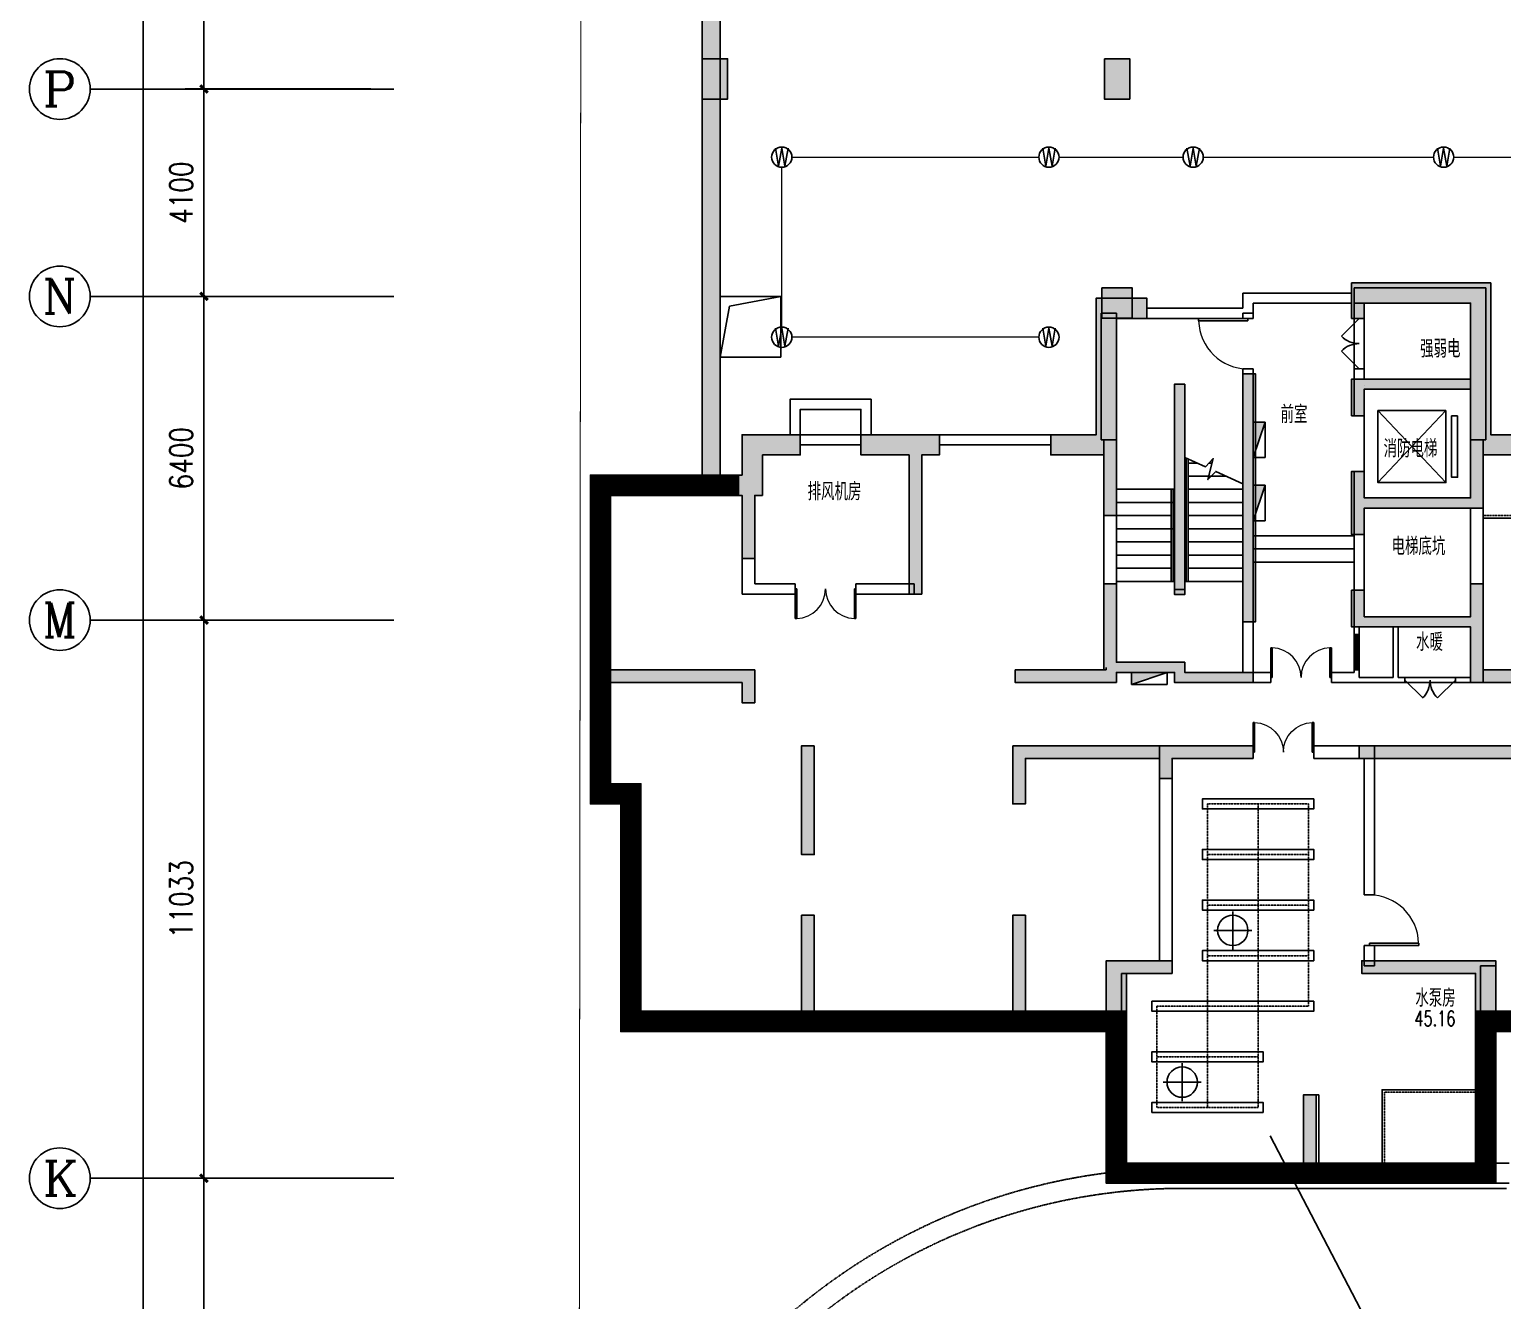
# Model space of a CAD drawing. Extents: x -1348811 to 123514, y -640545 to 749356.
# Drawn here: x -607569 to -578449, y -187911 to -162782 of the extents above; entities that cross this region are included whole.
import ezdxf
from ezdxf.enums import TextEntityAlignment as Align

# ---------------------------------------------------------------- set-up
doc = ezdxf.new("R2010")
doc.units = 0
doc.header["$LTSCALE"] = 10
doc.header["$MEASUREMENT"] = 0
for name, pattern in [('DASH', [0.35, 0.25, -0.1]), ('DASHDOT', [25.4, 12.7, -6.35, 0, -6.35]), ('常规', [20, 10, 0, 10])]:
    doc.linetypes.add(name, pattern=pattern)
doc.layers.get('0').update_dxf_attribs({"linetype": 'CONTINUOUS'})
doc.layers.get('Defpoints').update_dxf_attribs({"linetype": 'CONTINUOUS'})
for name, color, linetype in [('A-STAIRS', 9, 'CONTINUOUS'), ('AXIS', 3, 'CONTINUOUS'), ('AXIS_TEXT', 7, 'CONTINUOUS'), ('COLU', 1, 'CONTINUOUS'), ('COLU_HATCH', 252, 'CONTINUOUS'), ('DIM_SYMB', 3, 'CONTINUOUS'), ('dxsqt', 1, 'CONTINUOUS'), ('jlq', 1, 'CONTINUOUS'), ('JPS-J-0', 6, 'CONTINUOUS'), ('JPS-X-TEXT', 1, 'CONTINUOUS'), ('JPS-XHS', 7, 'CONTINUOUS'), ('jz', 121, 'CONTINUOUS'), ('PUB_HATCH', 9, 'CONTINUOUS'), ('RD-equip', 3, 'CONTINUOUS'), ('STAIR', 9, 'CONTINUOUS'), ('TEXT', 7, 'CONTINUOUS'), ('wall', 8, 'CONTINUOUS'), ('WINDOW', 4, 'CONTINUOUS'), ('排水设施', 163, 'CONTINUOUS'), ('控制线', 5, 'CONTINUOUS')]:
    doc.layers.add(name, color=color, linetype=linetype)
doc.layers.add('RD-Line', color=2, linetype='常规', lineweight=0)
doc.styles.add('_TCH_AXIS', font='COMPLEX', dxfattribs={"bigfont": 'GBCBIG'})
doc.styles.add('_TCH_SPACE', font='SIMPLEX', dxfattribs={"bigfont": 'GBCBIG'})
doc.styles.add('COMPLEX', font='COMPLEX')
doc.styles.add('DIM_FONT', font='SIMPLEX', dxfattribs={"width": 0.8, "bigfont": 'HZTXT'})
doc.styles.add('FS1', font='txt4.shx', dxfattribs={"width": 0.8, "bigfont": 'fstxt.shx'})
doc.styles.add('TEXT', font='tjromans.shx', dxfattribs={"width": 0.8, "height": 400, "bigfont": 'tjhztxt.shx'})
doc.dimstyles.new('DIMN150', dxfattribs={"dimscale": 1.5, "dimtxt": 300, "dimasz": 100, "dimexe": 250, "dimexo": 300, "dimgap": 150, "dimtad": 1, "dimdec": 0, "dimzin": 0, "dimdsep": 46, "dimtxsty": 'DIM_FONT', "dimblk": 'ARCHTICK', "dimcen": 0.09, "dimclrt": 7, "dimazin": 2, "dimtfac": 1, "dimtdec": 0, "dimtix": 1, "dimtmove": 2, "dimatfit": 3, "dimfxl": 0, "dimtolj": 1, "dimtzin": 0, "dimarcsym": 0})

# ---------------------------------------------------------------- blocks, each defined once
blk = doc.blocks.new('zw')
at = {"layer": 'COLU_HATCH'}
for points in [[(0, -124800), (500, -124800), (500, -125600), (0, -125600)], [(7950, -124800), (8450, -124800), (8450, -125600), (7950, -125600)], [(7900, -129333), (8500, -129333), (8500, -129933), (7900, -129933)]]:
    blk.add_hatch(color=256, dxfattribs=at).paths.add_polyline_path(points)
at = {"layer": 'COLU'}
for points in [[(0, -124800), (500, -124800), (500, -125600), (0, -125600)], [(7950, -124800), (8450, -124800), (8450, -125600), (7950, -125600)], [(7900, -129333), (8500, -129333), (8500, -129933), (7900, -129933)]]:
    blk.add_lwpolyline(points, close=True, dxfattribs=at)
blk = doc.blocks.new('jlqq')
at = {"layer": 'PUB_HATCH'}
blk.add_hatch(color=256, dxfattribs=at).paths.add_polyline_path([(65105, -97715), (1155, -97715), (1155, -103515), (1155, -140248), (1505, -140248), (1505, -98065), (65105, -98065)])
at = {"layer": 'jlq'}
for p, q in [((1505, -98065), (1505, -140248)), ((1155, -103515), (1155, -140248)), ((1505, -140248), (1155, -140248))]:
    blk.add_line(p, q, dxfattribs=at)
blk = doc.blocks.new('A$C00D673E7')
at = {"layer": '排水设施'}
blk.add_lwpolyline([(0, 0), (1200, 0), (1200, 1200), (0, 1200)], close=True, dxfattribs=at)
blk.add_lwpolyline([(1200, 1200), (189, 1005), (0, 0)], dxfattribs=at)
blk = doc.blocks.new('_ArchTick')
at = {"color": 0, "linetype": 'ByBlock', "const_width": 0.4}
blk.add_lwpolyline([(-0.5, -0.5), (0.5, 0.5)], dxfattribs=at)
blk = doc.blocks.new('*D1921')
at = {"layer": 'AXIS', "color": 0, "lineweight": -2}
for p, q in [((-600819, -16259), (-605694, -16259)), ((-605319, -227593), (-605319, -16259)), ((-600819, -227593), (-605694, -227593))]:
    blk.add_line(p, q, dxfattribs=at)
at = {"layer": 'Defpoints', "color": 0}
for p in [(-605319, -16259), (-600369, -16259), (-600369, -227593)]:
    blk.add_point(p, dxfattribs=at)
at = {"layer": 'AXIS', "color": 0, "lineweight": -2, "xscale": 150, "yscale": 150, "zscale": 150}
for p, rotation in [((-605319, -16259), 90), ((-605319, -227593), 270)]:
    blk.add_blockref('_ArchTick', p, dxfattribs=dict(at, rotation=rotation))
at = {"layer": 'AXIS', "color": 7, "insert": (-605769, -121926), "char_height": 450, "attachment_point": 5, "rotation": 90, "style": 'DIM_FONT'}
blk.add_mtext('\\A1;211333', dxfattribs=at)
blk = doc.blocks.new('*D1928')
at = {"layer": 'AXIS', "color": 0, "lineweight": -2}
for p, q in [((-600819, -185493), (-604494, -185493)), ((-604119, -192993), (-604119, -185493)), ((-600819, -192993), (-604494, -192993))]:
    blk.add_line(p, q, dxfattribs=at)
at = {"layer": 'Defpoints', "color": 0}
for p in [(-604119, -185493), (-600369, -185493), (-600369, -192993)]:
    blk.add_point(p, dxfattribs=at)
at = {"layer": 'AXIS', "color": 0, "lineweight": -2, "xscale": 150, "yscale": 150, "zscale": 150}
for p, rotation in [((-604119, -185493), 90), ((-604119, -192993), 270)]:
    blk.add_blockref('_ArchTick', p, dxfattribs=dict(at, rotation=rotation))
at = {"layer": 'AXIS', "color": 7, "insert": (-604569, -189243), "char_height": 450, "attachment_point": 5, "rotation": 90, "style": 'DIM_FONT'}
blk.add_mtext('\\A1;7500', dxfattribs=at)
blk = doc.blocks.new('*D1929')
at = {"layer": 'AXIS', "color": 0, "lineweight": -2}
for p, q in [((-600819, -174459), (-604494, -174459)), ((-604119, -185493), (-604119, -174459)), ((-600819, -185493), (-604494, -185493))]:
    blk.add_line(p, q, dxfattribs=at)
at = {"layer": 'Defpoints', "color": 0}
for p in [(-604119, -174459), (-600369, -174459), (-600369, -185493)]:
    blk.add_point(p, dxfattribs=at)
at = {"layer": 'AXIS', "color": 0, "lineweight": -2, "xscale": 150, "yscale": 150, "zscale": 150}
for p, rotation in [((-604119, -174459), 90), ((-604119, -185493), 270)]:
    blk.add_blockref('_ArchTick', p, dxfattribs=dict(at, rotation=rotation))
at = {"layer": 'AXIS', "color": 7, "insert": (-604569, -179976), "char_height": 450, "attachment_point": 5, "rotation": 90, "style": 'DIM_FONT'}
blk.add_mtext('\\A1;11033', dxfattribs=at)
blk = doc.blocks.new('*D1930')
at = {"layer": 'AXIS', "color": 0, "lineweight": -2}
for p, q in [((-600819, -168059), (-604494, -168059)), ((-604119, -174459), (-604119, -168059)), ((-600819, -174459), (-604494, -174459))]:
    blk.add_line(p, q, dxfattribs=at)
at = {"layer": 'Defpoints', "color": 0}
for p in [(-604119, -168059), (-600369, -168059), (-600369, -174459)]:
    blk.add_point(p, dxfattribs=at)
at = {"layer": 'AXIS', "color": 0, "lineweight": -2, "xscale": 150, "yscale": 150, "zscale": 150}
for p, rotation in [((-604119, -168059), 90), ((-604119, -174459), 270)]:
    blk.add_blockref('_ArchTick', p, dxfattribs=dict(at, rotation=rotation))
at = {"layer": 'AXIS', "color": 7, "insert": (-604569, -171259), "char_height": 450, "attachment_point": 5, "rotation": 90, "style": 'DIM_FONT'}
blk.add_mtext('\\A1;6400', dxfattribs=at)
blk = doc.blocks.new('*D1931')
at = {"layer": 'AXIS', "color": 0, "lineweight": -2}
for p, q in [((-600819, -163959), (-604494, -163959)), ((-604119, -168059), (-604119, -163959)), ((-600819, -168059), (-604494, -168059))]:
    blk.add_line(p, q, dxfattribs=at)
at = {"layer": 'Defpoints', "color": 0}
for p in [(-604119, -163959), (-600369, -163959), (-600369, -168059)]:
    blk.add_point(p, dxfattribs=at)
at = {"layer": 'AXIS', "color": 0, "lineweight": -2, "xscale": 150, "yscale": 150, "zscale": 150}
for p, rotation in [((-604119, -163959), 90), ((-604119, -168059), 270)]:
    blk.add_blockref('_ArchTick', p, dxfattribs=dict(at, rotation=rotation))
at = {"layer": 'AXIS', "color": 7, "insert": (-604569, -166009), "char_height": 450, "attachment_point": 5, "rotation": 90, "style": 'DIM_FONT'}
blk.add_mtext('\\A1;4100', dxfattribs=at)
blk = doc.blocks.new('*D1932')
at = {"layer": 'AXIS', "color": 0, "lineweight": -2}
for p, q in [((-600819, -158459), (-604494, -158459)), ((-604119, -163959), (-604119, -158459)), ((-600819, -163959), (-604494, -163959))]:
    blk.add_line(p, q, dxfattribs=at)
at = {"layer": 'Defpoints', "color": 0}
for p in [(-604119, -158459), (-600369, -158459), (-600369, -163959)]:
    blk.add_point(p, dxfattribs=at)
at = {"layer": 'AXIS', "color": 0, "lineweight": -2, "xscale": 150, "yscale": 150, "zscale": 150}
for p, rotation in [((-604119, -158459), 90), ((-604119, -163959), 270)]:
    blk.add_blockref('_ArchTick', p, dxfattribs=dict(at, rotation=rotation))
at = {"layer": 'AXIS', "color": 7, "insert": (-604569, -161209), "char_height": 450, "attachment_point": 5, "rotation": 90, "style": 'DIM_FONT'}
blk.add_mtext('\\A1;5500', dxfattribs=at)
blk = doc.blocks.new('_AXISO')
blk.add_circle((0, 0), 0.5)
at = {"layer": 'AXIS_TEXT', "style": 'COMPLEX', "width": 1.041667}
blk.add_attdef('A', text='', height=0.56, dxfattribs=at).set_placement((-0.25, -0.28), (0.25, -0.28), align=Align.FIT)
blk = doc.blocks.new('WG')
at = {"layer": 'RD-equip'}
blk.add_circle((0, 0), 200, dxfattribs=at)
at = {"layer": 'RD-equip', "color": 4, "style": 'FS1', "width": 0.8}
blk.add_attdef('消防', text='', height=360, dxfattribs=at).set_placement((0, 0), align=Align.MIDDLE)
blk = doc.blocks.new('WWWW')
at = {"layer": 'RD-equip'}
blk.add_blockref('WG', (0, 0), dxfattribs=at).add_auto_attribs({'消防': 'W'})
blk = doc.blocks.new('DTTT')
at = {"layer": 'jz'}
for p, q in [((748, -792), (-748, 792)), ((-748, -792), (748, 792))]:
    blk.add_line(p, q, dxfattribs=at)
for points in [[(-1003, -673), (-1003, 673), (-871, 673), (-871, -673)], [(-748, -792), (-748, 792), (748, 792), (748, -792)]]:
    blk.add_lwpolyline(points, close=True, dxfattribs=at)
blk = doc.blocks.new('Manhole')
for p, q in [((500, -875), (500, -125)), ((125, -500), (875, -500))]:
    blk.add_line(p, q)
blk.add_circle((500, -500), 300)
blk = doc.blocks.new('DXHS')
at = {"layer": 'JPS-XHS'}
blk.add_hatch(color=256, dxfattribs=at).paths.add_polyline_path([(-350, 240), (-350, 0), (350, 0)])
at = {"layer": 'JPS-XHS', "linetype": 'Continuous'}
for p, q in [((-350, 240), (-350, 0)), ((-350, 240), (350, 240)), ((-350, 0), (350, 0)), ((350, 240), (350, 0))]:
    blk.add_line(p, q, dxfattribs=at)
at = {"layer": 'JPS-XHS'}
blk.add_line((-350, 240), (350, 0), dxfattribs=at)
blk = doc.blocks.new('A$C154042D1')
at = {"layer": 'JPS-XHS', "rotation": 270}
for p in [(13000, -2800), (13000, -4050)]:
    blk.add_blockref('DXHS', p, dxfattribs=at)
at = {"layer": 'JPS-XHS', "xscale": -1, "rotation": 180}
blk.add_blockref('DXHS', (10950, -7400), dxfattribs=at)
blk = doc.blocks.new('D-JG--1F')
at = {"layer": 'PUB_HATCH'}
h = blk.add_hatch(color=256, dxfattribs=at)
h.paths.add_polyline_path([(21450, -10000), (19050, -10000), (19050, -10400), (18800, -10400), (18800, -9750), (21450, -9750)])
h.paths.add_polyline_path([(30950, -400), (30950, 300), (28200, 300), (28200, -2700), (27300, -2700), (27300, -3100), (28350, -3100), (28350, -4150), (30700, -4150), (30700, -4675), (30950, -4675), (30950, -3425), (30700, -3425), (30700, -3950), (28600, -3950), (28600, -1800), (30700, -1800), (30700, -2325), (30950, -2325), (30950, -1600), (28600, -1600), (28600, -100), (30700, -100), (30700, -400)])
h.paths.add_polyline_path([(35600, -7600), (35600, -7400), (34450, -7400), (34450, -7600), (32900, -7600), (32900, -7400), (34250, -7400), (34250, -7200), (35600, -7200), (35600, -5650), (35850, -5650), (35850, -7350), (37600, -7350), (37600, -7600)])
h.paths.add_polyline_path([(24750, -3100), (25100, -3100), (25100, -2700), (23550, -2700), (23550, -3100), (24500, -3100), (24500, -5850), (24750, -5850)])
h.paths.add_polyline_path([(39100, -2700), (39100, -3100), (39450, -3100), (39450, -5850), (39700, -5850), (39700, -3100), (40650, -3100), (40650, -2700)])
h.paths.add_polyline_path([(37650, -8850), (37650, -10000), (37400, -10000), (37400, -9100), (34750, -9100), (34750, -9500), (34500, -9500), (34500, -9100), (32900, -9100), (32900, -8850)])
h.paths.add_polyline_path([(42750, -7350), (46000, -7350), (46000, -8250), (45600, -8250), (45600, -7600), (43000, -7600), (43000, -8000), (42750, -8000)])
h.paths.add_polyline_path([(19800, -14100), (19050, -14100), (19050, -12850), (18800, -12850), (18800, -14500), (19800, -14500)])
h.paths.add_polyline_path([(22625, -14100), (23000, -14100), (23000, -14500), (21600, -14500), (21600, -14100), (22375, -14100), (22375, -12200), (22625, -12200)])
h.paths.add_polyline_path([(26800, -14500), (26200, -14500), (26200, -14100), (26550, -14100), (26550, -11900), (26800, -11900)])
h.paths.add_polyline_path([(22625, -11000), (22375, -11000), (22375, -8850), (22625, -8850)])
h.paths.add_polyline_path([(29100, -17100), (29100, -17500), (28100, -17500), (28100, -15750), (28500, -15750), (28500, -17100)])
h.paths.add_polyline_path([(32300, -17100), (31900, -17100), (31900, -15750), (31650, -15750), (31650, -17100), (30900, -17100), (30900, -17500), (32300, -17500)])
h.paths.add_polyline_path([(35800, -17500), (35100, -17500), (35100, -17100), (35400, -17100), (35400, -13350), (34500, -13350), (34500, -13100), (35800, -13100)])
h.paths.add_polyline_path([(28100, -14500), (28500, -14500), (28500, -13350), (30750, -13350), (30750, -13100), (28100, -13100)])
h.paths.add_polyline_path([(26800, -10000), (26800, -9100), (30800, -9100), (30800, -8850), (26550, -8850), (26550, -10000)])
h.paths.add_polyline_path([(28350, -5650), (28350, -7350), (26600, -7350), (26600, -7600), (28600, -7600), (28600, -6500), (30950, -6500), (30950, -6500), (30950, -5775), (30700, -5775), (30700, -6300), (28600, -6300), (28600, -5650)])
h.paths.add_polyline_path([(33100, -1500), (32850, -1500), (32850, -6400), (33100, -6400)])
h.paths.add_polyline_path([(35600, -400), (35600, -4300), (35850, -4300), (35850, -3100), (36900, -3100), (36900, -2700), (36000, -2700), (36000, 0), (35000, 0), (35000, -400)])
h.paths.add_polyline_path([(38000, -14100), (37650, -14100), (37650, -12200), (37400, -12200), (37400, -14500), (38000, -14500)])
h.paths.add_polyline_path([(41575, -8850), (41575, -11000), (41825, -11000), (41825, -8850)])
h.paths.add_polyline_path([(42600, -14100), (42600, -14500), (41200, -14500), (41200, -14100), (41575, -14100), (41575, -12200), (41825, -12200), (41825, -14100)])
h.paths.add_polyline_path([(45000, -14100), (45000, -12850), (45400, -12850), (45400, -14500), (44400, -14500), (44400, -14100)])
h.paths.add_polyline_path([(45600, -9150), (45600, -9600), (45000, -9600), (45000, -10000), (45000, -10000), (45000, -11450), (45400, -11450), (45400, -10000), (46000, -10000), (46000, -9150)])
h.paths.add_polyline_path([(45600, -3900), (45600, -5500), (46000, -5500), (46000, -3500), (44900, -3500), (44900, -3900)])
h.paths.add_polyline_path([(34250, -1700), (34250, -5860), (34450, -5860), (34450, -1700)])
h.paths.add_polyline_path([(34250, -1700), (34250, -5860), (34450, -5860), (34450, -1700)])
h.paths.add_polyline_path([(14550, -7350), (21450, -7350), (21450, -8000), (21200, -8000), (21200, -7600), (18125, -7600), (18125, -10000), (17875, -10000), (17875, -7600), (14800, -7600), (14800, -8000), (14550, -8000)])
h.paths.add_polyline_path([(14550, -10000), (16950, -10000), (16950, -10400), (17200, -10400), (17200, -9750), (14550, -9750)])
h.paths.add_polyline_path([(5050, -400), (5050, 300), (7800, 300), (7800, -2700), (8700, -2700), (8700, -3100), (7650, -3100), (7650, -4150), (5300, -4150), (5300, -4675), (5050, -4675), (5050, -3425), (5300, -3425), (5300, -3950), (7400, -3950), (7400, -1800), (5300, -1800), (5300, -2325), (5050, -2325), (5050, -1600), (7400, -1600), (7400, -100), (5300, -100), (5300, -400)])
h.paths.add_polyline_path([(400, -7600), (400, -7400), (1550, -7400), (1550, -7600), (3100, -7600), (3100, -7400), (1750, -7400), (1750, -7200), (400, -7200), (400, -5650), (150, -5650), (150, -7350), (-1600, -7350), (-1600, -7600)])
h.paths.add_polyline_path([(11250, -3100), (10900, -3100), (10900, -2700), (12450, -2700), (12450, -3100), (11500, -3100), (11500, -5850), (11250, -5850)])
h.paths.add_polyline_path([(-3100, -2700), (-3100, -3100), (-3450, -3100), (-3450, -5850), (-3700, -5850), (-3700, -3100), (-4650, -3100), (-4650, -2700)])
h.paths.add_polyline_path([(-1650, -8850), (-1650, -10000), (-1400, -10000), (-1400, -9100), (1250, -9100), (1250, -9500), (1500, -9500), (1500, -9100), (3100, -9100), (3100, -8850)])
h.paths.add_polyline_path([(-6750, -7350), (-10000, -7350), (-10000, -8250), (-9600, -8250), (-9600, -7600), (-7000, -7600), (-7000, -8000), (-6750, -8000)])
h.paths.add_polyline_path([(16200, -14100), (16950, -14100), (16950, -12850), (17200, -12850), (17200, -14500), (16200, -14500)])
h.paths.add_polyline_path([(13375, -14100), (13000, -14100), (13000, -14500), (14400, -14500), (14400, -14100), (13625, -14100), (13625, -12200), (13375, -12200)])
h.paths.add_polyline_path([(9200, -14500), (9800, -14500), (9800, -14100), (9450, -14100), (9450, -11900), (9200, -11900)])
h.paths.add_polyline_path([(13375, -11000), (13625, -11000), (13625, -8850), (13375, -8850)])
h.paths.add_polyline_path([(6900, -17100), (6900, -17500), (7900, -17500), (7900, -15750), (7500, -15750), (7500, -17100)])
h.paths.add_polyline_path([(3700, -17100), (4100, -17100), (4100, -15750), (4350, -15750), (4350, -17100), (5100, -17100), (5100, -17500), (3700, -17500)])
h.paths.add_polyline_path([(200, -17500), (900, -17500), (900, -17100), (600, -17100), (600, -13350), (1500, -13350), (1500, -13100), (200, -13100)])
h.paths.add_polyline_path([(7900, -14500), (7500, -14500), (7500, -13350), (5250, -13350), (5250, -13100), (7900, -13100)])
h.paths.add_polyline_path([(9200, -10000), (9200, -9100), (5200, -9100), (5200, -8850), (9450, -8850), (9450, -10000)])
h.paths.add_polyline_path([(7650, -5650), (7650, -7350), (9400, -7350), (9400, -7600), (7400, -7600), (7400, -6500), (5050, -6500), (5050, -6500), (5050, -5775), (5300, -5775), (5300, -6300), (7400, -6300), (7400, -5650)])
h.paths.add_polyline_path([(2900, -1500), (3150, -1500), (3150, -6400), (2900, -6400)])
h.paths.add_polyline_path([(400, -400), (400, -4300), (150, -4300), (150, -3100), (-900, -3100), (-900, -2700), (0, -2700), (0, 0), (1000, 0), (1000, -400)])
h.paths.add_polyline_path([(-2000, -14100), (-1650, -14100), (-1650, -12200), (-1400, -12200), (-1400, -14500), (-2000, -14500)])
h.paths.add_polyline_path([(-5575, -8850), (-5575, -11000), (-5825, -11000), (-5825, -8850)])
h.paths.add_polyline_path([(-6600, -14100), (-6600, -14500), (-5200, -14500), (-5200, -14100), (-5575, -14100), (-5575, -12200), (-5825, -12200), (-5825, -14100)])
h.paths.add_polyline_path([(-9000, -14100), (-9000, -12850), (-9400, -12850), (-9400, -14500), (-8400, -14500), (-8400, -14100)])
h.paths.add_polyline_path([(-9600, -9150), (-9600, -9600), (-9000, -9600), (-9000, -10000), (-9000, -10000), (-9000, -11450), (-9400, -11450), (-9400, -10000), (-10000, -10000), (-10000, -9150)])
h.paths.add_polyline_path([(-9600, -3900), (-9600, -5500), (-10000, -5500), (-10000, -3500), (-8900, -3500), (-8900, -3900)])
h.paths.add_polyline_path([(1750, -1700), (1750, -5860), (1550, -5860), (1550, -1700)])
h.paths.add_polyline_path([(1750, -1700), (1750, -5860), (1550, -5860), (1550, -1700)])
edge = h.paths.add_edge_path(flags=17)
edge.add_line((17875, -5500), (18125, -5500))
edge.add_line((18125, -5500), (18125, -3900))
edge.add_line((18125, -3900), (19300, -3900))
edge.add_line((19300, -3900), (19300, -3500))
edge.add_line((19300, -3500), (16700, -3500))
edge.add_line((16700, -3500), (16700, -3900))
edge.add_line((16700, -3900), (17875, -3900))
edge.add_line((17875, -3900), (17875, -5500))
edge.add_line((17875, -5500), (18125, -5500))
h.paths.add_polyline_path([(17875, -5500), (18125, -5500), (18125, -3900), (19300, -3900), (19300, -3500), (16700, -3500), (16700, -3900), (17875, -3900)], flags=17)
edge = h.paths.add_edge_path()
edge.add_line((21600, -3100), (22350, -3100))
edge.add_line((22350, -3100), (22350, -2700))
edge.add_line((22350, -2700), (21200, -2700))
edge.add_line((21200, -2700), (21200, -3500))
edge.add_line((21200, -3500), (20900, -3500))
edge.add_line((20900, -3500), (20900, -3900))
edge.add_line((20900, -3900), (21200, -3900))
edge.add_line((21200, -3900), (21200, -5150))
edge.add_line((21200, -5150), (21450, -5150))
edge.add_line((21450, -5150), (21450, -3900))
edge.add_line((21450, -3900), (21600, -3900))
edge.add_line((21600, -3900), (21600, -3100))
edge.add_line((42600, -3100), (41850, -3100))
edge.add_line((41850, -3100), (41850, -2700))
edge.add_line((41850, -2700), (43000, -2700))
edge.add_line((43000, -2700), (43000, -3500))
edge.add_line((43000, -3500), (43300, -3500))
edge.add_line((43300, -3500), (43300, -3900))
edge.add_line((43300, -3900), (43000, -3900))
edge.add_line((43000, -3900), (43000, -5150))
edge.add_line((43000, -5150), (42750, -5150))
edge.add_line((42750, -5150), (42750, -3900))
edge.add_line((42750, -3900), (42600, -3900))
edge.add_line((42600, -3900), (42600, -3100))
edge.add_line((14400, -3100), (13650, -3100))
edge.add_line((13650, -3100), (13650, -2700))
edge.add_line((13650, -2700), (14800, -2700))
edge.add_line((14800, -2700), (14800, -3500))
edge.add_line((14800, -3500), (15100, -3500))
edge.add_line((15100, -3500), (15100, -3900))
edge.add_line((15100, -3900), (14800, -3900))
edge.add_line((14800, -3900), (14800, -5150))
edge.add_line((14800, -5150), (14550, -5150))
edge.add_line((14550, -5150), (14550, -3900))
edge.add_line((14550, -3900), (14400, -3900))
edge.add_line((14400, -3900), (14400, -3100))
edge.add_line((-6600, -3100), (-5850, -3100))
edge.add_line((-5850, -3100), (-5850, -2700))
edge.add_line((-5850, -2700), (-7000, -2700))
edge.add_line((-7000, -2700), (-7000, -3500))
edge.add_line((-7000, -3500), (-7300, -3500))
edge.add_line((-7300, -3500), (-7300, -3900))
edge.add_line((-7300, -3900), (-7000, -3900))
edge.add_line((-7000, -3900), (-7000, -5150))
edge.add_line((-7000, -5150), (-6750, -5150))
edge.add_line((-6750, -5150), (-6750, -3900))
edge.add_line((-6750, -3900), (-6600, -3900))
edge.add_line((-6600, -3900), (-6600, -3100))
for points in [[(1750, -1700), (1550, -1700), (1550, -5860), (1750, -5860)], [(-5850, -3100), (-5850, -2700), (-7000, -2700), (-7000, -3500), (-7300, -3500), (-7300, -3900), (-7000, -3900), (-7000, -5150), (-6750, -5150), (-6750, -3900), (-6600, -3900), (-6600, -3100)]]:
    blk.add_hatch(color=256, dxfattribs=at).paths.add_polyline_path(points)
at = {"layer": 'dxsqt'}
for points in [[(5050, -400), (5050, 300), (7800, 300), (7800, -2700), (8700, -2700)], [(8700, -3100), (7650, -3100), (7650, -4150), (5300, -4150), (5300, -4675), (5050, -4675), (5050, -3425), (5300, -3425), (5300, -3950), (7400, -3950), (7400, -1800), (5300, -1800), (5300, -2325), (5050, -2325), (5050, -1600), (7400, -1600), (7400, -100), (5300, -100), (5300, -400), (5050, -400)], [(400, -400), (400, -4300), (150, -4300), (150, -3100), (-900, -3100), (-900, -2700), (0, -2700), (0, 0), (1000, 0), (1000, -400), (400, -400)], [(-6600, -3100), (-5850, -3100), (-5850, -2700), (-7000, -2700), (-7000, -3500), (-7300, -3500), (-7300, -3900), (-7000, -3900), (-7000, -5150), (-6750, -5150), (-6750, -3900), (-6600, -3900), (-6600, -3100)], [(-3100, -2700), (-3100, -3100), (-3450, -3100), (-3450, -5850), (-3700, -5850), (-3700, -3100), (-4650, -3100), (-4650, -2700), (-3100, -2700)], [(-9600, -3900), (-9600, -5500), (-10000, -5500), (-10000, -3500), (-8900, -3500), (-8900, -3900), (-9600, -3900)], [(7650, -5650), (7650, -7350), (9400, -7350), (9400, -7600), (7400, -7600), (7400, -6500), (5050, -6500), (5050, -6500), (5050, -6500), (5050, -5775), (5300, -5775), (5300, -6300), (7400, -6300), (7400, -5650), (7650, -5650)], [(-6750, -7350), (-10000, -7350), (-10000, -8250), (-9600, -8250), (-9600, -7600), (-7000, -7600), (-7000, -8000), (-6750, -8000), (-6750, -7350)], [(-1650, -8850), (-1650, -10000), (-1400, -10000), (-1400, -9100), (1250, -9100), (1250, -9500), (1500, -9500), (1500, -9100), (3100, -9100), (3100, -8850), (-1650, -8850)], [(-9600, -9150), (-9600, -9600), (-9000, -9600), (-9000, -10000), (-9000, -10000), (-9000, -11450), (-9400, -11450), (-9400, -10000), (-10000, -10000), (-10000, -9150), (-9600, -9150)], [(-6600, -14100), (-6600, -14500), (-5200, -14500), (-5200, -14100), (-5575, -14100), (-5575, -12200), (-5825, -12200), (-5825, -14100), (-6600, -14100)], [(-9000, -14100), (-9000, -12850), (-9400, -12850), (-9400, -14500), (-8400, -14500), (-8400, -14100), (-9000, -14100)], [(200, -17500), (900, -17500), (900, -17100), (600, -17100), (600, -13350), (1500, -13350), (1500, -13100), (200, -13100), (200, -17500)], [(7900, -14500), (7500, -14500), (7500, -13350), (5250, -13350), (5250, -13100), (7900, -13100), (7900, -14500)], [(3700, -17100), (4100, -17100), (4100, -15750), (4350, -15750), (4350, -17100), (5100, -17100), (5100, -17500), (3700, -17500), (3700, -17100)], [(6900, -17100), (6900, -17500), (7900, -17500), (7900, -15750), (7500, -15750), (7500, -17100), (6900, -17100)]]:
    blk.add_lwpolyline(points, dxfattribs=at)
for points in [[(1750, -1700), (1750, -5860), (1550, -5860), (1550, -1700)], [(1750, -1700), (1750, -5860), (1550, -5860), (1550, -1700)], [(2900, -1500), (3150, -1500), (3150, -6400), (2900, -6400)], [(400, -7600), (400, -7400), (1550, -7400), (1550, -7600), (3100, -7600), (3100, -7400), (1750, -7400), (1750, -7200), (400, -7200), (400, -5650), (150, -5650), (150, -7350), (-1600, -7350), (-1600, -7600)], [(-5575, -8850), (-5575, -11000), (-5825, -11000), (-5825, -8850)], [(9200, -10000), (9200, -9100), (5200, -9100), (5200, -8850), (9450, -8850), (9450, -10000)], [(-2000, -14100), (-1650, -14100), (-1650, -12200), (-1400, -12200), (-1400, -14500), (-2000, -14500)]]:
    blk.add_lwpolyline(points, close=True, dxfattribs=at)
blk = doc.blocks.new('$DorLib2D$00000002')
for p, q in [((-0.5, 0), (-0.5, 0.4875)), ((-0.475, 0.4875), (-0.5, 0.4875)), ((-0.475, 0), (-0.475, 0.4875)), ((0.475, 0), (0.475, 0.4875)), ((0.475, 0.4875), (0.5, 0.4875)), ((0.5, 0), (0.5, 0.4875)), ((-0.5, 0), (-0.475, 0)), ((0.5, 0), (0.475, 0))]:
    blk.add_line(p, q)
at = {"lineweight": 13}
for centre, start, end in [((-0.4875, 0), 0, 88.53072), ((0.4875, 0), 91.46928, 180)]:
    blk.add_arc(centre, 0.4875, start, end, dxfattribs=at)
blk = doc.blocks.new('$WINLIB2D$00000001')
for p, q in [((-0.5, 0.5), (0.5, 0.5)), ((-0.5, 0.5), (-0.5, -0.5)), ((0.5, -0.5), (0.5, 0.5)), ((0.5, 0.167), (-0.5, 0.167)), ((0.5, -0.167), (-0.5, -0.167)), ((-0.5, -0.5), (0.5, -0.5))]:
    blk.add_line(p, q)
blk = doc.blocks.new('$DorLib2D$00000116')
at = {"color": 0}
for p, q in [((-0.5, 0), (-0.146, 0.354)), ((0.5, 0), (0.146, 0.354))]:
    blk.add_line(p, q, dxfattribs=at)
for centre, start, end in [((-0.5, 0), 0, 45), ((0.5, 0), 135, 180)]:
    blk.add_arc(centre, 0.5, start, end, dxfattribs=at)
blk = doc.blocks.new('$DorLib2D$00000001')
for p, q in [((0.45, 0.975), (0.5, 0.975)), ((0.45, 0), (0.45, 0.975)), ((0.5, 0), (0.5, 0.975)), ((0.5, 0), (0.45, 0))]:
    blk.add_line(p, q)
at = {"lineweight": 13}
blk.add_arc((0.475, 0), 0.975, 91.4693, 180, dxfattribs=at)

msp = doc.modelspace()

# ---------------------------------------------------------------- linework, layer by layer
at = {"layer": 'A-STAIRS', "linetype": 'DASH', "ltscale": 5}
msp.add_line((-584767.7, -185692.9), (-578367.7, -185692.9), dxfattribs=at)
for radius in [11900, 11500]:
    msp.add_arc((-584767.7, -197192.9), radius, 90, 180, dxfattribs=at)
at = {"layer": 'AXIS'}
for p, q in [((-600369.2, -163959.4), (-606369.2, -163959.4)), ((-600369.2, -168059.4), (-606369.2, -168059.4)), ((-600369.2, -174459.4), (-606369.2, -174459.4)), ((-600369.2, -185492.9), (-606369.2, -185492.9))]:
    msp.add_line(p, q, dxfattribs=at)
at = {"layer": 'DIM_SYMB'}
msp.add_lwpolyline([(-583581.3, -171763.2), (-584118, -171520.5), (-584274.1, -171680.4), (-584168.6, -171267.1), (-584323, -171427.8), (-584731.3, -171243.2)], dxfattribs=at)
for points in [[(-584121.3, -173692.9, 0, 0, 0), (-584121.3, -172024.2, 80, 0, 0), (-584121.3, -171724.2, 0, 0, 0)], [(-585541.3, -171872.9, 0, 0, 0), (-585541.3, -173392.9, 80, 0, 0), (-585541.3, -173692.9, 0, 0, 0)]]:
    msp.add_lwpolyline(points, format="xyseb", dxfattribs=at)
at = {"layer": 'DIM_SYMB', "linetype": 'ByBlock'}
msp.add_lwpolyline([(-578549, -193277.2), (-580509.5, -189517.8), (-581063.4, -189591.1), (-580218, -188941.4), (-580769.7, -189019), (-583044.7, -184656.6)], dxfattribs=at)
at = {"layer": 'JPS-J-0', "linetype": 'DASH'}
for p, q in [((-583281.3, -178092.9), (-583281.3, -182092.9)), ((-584281.3, -179092.9), (-582281.3, -179092.9)), ((-584281.3, -180092.9), (-582281.3, -180092.9)), ((-584281.3, -181092.9), (-582281.3, -181092.9)), ((-583281.3, -182092.9), (-584281.3, -182092.9)), ((-584281.3, -182092.9), (-584281.3, -184092.9)), ((-583281.3, -183092.9), (-585281.3, -183092.9))]:
    msp.add_line(p, q, dxfattribs=at)
for points in [[(-578831.3, -171192.9), (-578831.3, -172392.9), (-577031.3, -172392.9), (-577031.3, -171192.9)], [(-578981.3, -183792.9), (-578981.3, -185192.9), (-580781.3, -185192.9), (-580781.3, -183792.9)]]:
    msp.add_lwpolyline(points, close=True, dxfattribs=at)
at = {"layer": 'JPS-J-0'}
msp.add_lwpolyline([(-576981.3, -171192.9), (-576981.3, -172442.9), (-578831.3, -172442.9)], dxfattribs=at)
at = {"layer": 'JPS-J-0', "linetype": 'DASH'}
for points in [[(-584281.3, -182092.9), (-584281.3, -178092.9), (-582281.3, -178092.9), (-582281.3, -182092.9), (-583281.3, -182092.9), (-583281.3, -184092.9), (-585281.3, -184092.9), (-585281.3, -182092.9), (-584281.3, -182092.9)], [(-584281.3, -181092.9), (-582281.3, -181092.9)]]:
    msp.add_lwpolyline(points, dxfattribs=at)
at = {"layer": 'JPS-J-0', "color": 2}
for points in [[(-584281.3, -178192.9), (-584381.3, -178192.9), (-584381.3, -177992.9), (-582181.3, -177992.9), (-582181.3, -178192.9), (-582281.3, -178192.9)], [(-584281.3, -178192.9), (-582281.3, -178192.9)], [(-584281.3, -179192.9), (-584381.3, -179192.9), (-584381.3, -178992.9), (-584281.3, -178992.9)], [(-584281.3, -178992.9), (-582281.3, -178992.9)], [(-582281.3, -178992.9), (-582181.3, -178992.9), (-582181.3, -179192.9), (-582281.3, -179192.9)], [(-582281.3, -179192.9), (-584281.3, -179192.9)], [(-584281.3, -180192.9), (-584381.3, -180192.9), (-584381.3, -179992.9), (-584281.3, -179992.9)], [(-584281.3, -179992.9), (-582281.3, -179992.9)], [(-582281.3, -180192.9), (-584281.3, -180192.9)], [(-582281.3, -179992.9), (-582181.3, -179992.9), (-582181.3, -180192.9), (-582281.3, -180192.9)], [(-584281.3, -181192.9), (-584381.3, -181192.9), (-584381.3, -180992.9), (-584281.3, -180992.9)], [(-584281.3, -180992.9), (-582281.3, -180992.9)], [(-582281.3, -180992.9), (-582181.3, -180992.9), (-582181.3, -181192.9), (-582281.3, -181192.9)], [(-582281.3, -181192.9), (-584281.3, -181192.9)], [(-585281.3, -182192.9), (-585381.3, -182192.9), (-585381.3, -181992.9), (-585281.3, -181992.9)], [(-585281.3, -181992.9), (-582281.3, -181992.9)], [(-582281.3, -181992.9), (-582181.3, -181992.9), (-582181.3, -182192.9), (-582281.3, -182192.9)], [(-582281.3, -182192.9), (-585281.3, -182192.9)], [(-585281.3, -183192.9), (-585381.3, -183192.9), (-585381.3, -182992.9), (-585281.3, -182992.9)], [(-585281.3, -182992.9), (-583281.3, -182992.9)], [(-583281.3, -182992.9), (-583181.3, -182992.9), (-583181.3, -183192.9), (-583281.3, -183192.9)], [(-583281.3, -183192.9), (-585281.3, -183192.9)], [(-585281.3, -183992.9), (-585381.3, -183992.9), (-585381.3, -184192.9), (-583181.3, -184192.9), (-583181.3, -183992.9), (-583281.3, -183992.9)], [(-585281.3, -183992.9), (-583281.3, -183992.9)]]:
    msp.add_lwpolyline(points, dxfattribs=at)
at = {"layer": 'JPS-J-0'}
msp.add_lwpolyline([(-578981.3, -183742.9), (-578981.3, -185192.9), (-580831.3, -185192.9), (-580831.3, -183742.9)], close=True, dxfattribs=at)
at = {"layer": 'PUB_HATCH', "const_width": 400}
for points in [[(-593751.3, -171592.8), (-593751.3, -171792.9), (-596281.3, -171792.9), (-596281.3, -177892.9), (-595681.3, -177892.9), (-595681.3, -182392.9), (-586081.3, -182392.9), (-586081.3, -185392.9), (-578781.3, -185392.9)], [(-578781.3, -185592.9), (-578781.3, -182392.9), (-558181.3, -182392.9), (-558181.3, -185392.9), (-550681.3, -185392.9)]]:
    msp.add_lwpolyline(points, dxfattribs=at)
at = {"layer": 'RD-Line'}
for p, q in [((-592497.1, -165306.2), (-587615.8, -165306.2)), ((-587215.8, -165306.2), (-584764.7, -165306.2)), ((-584364.7, -165306.2), (-579812.8, -165306.2)), ((-579412.8, -165306.2), (-576847.1, -165306.2)), ((-592694.6, -168666.3), (-592694.6, -165506.2)), ((-587615.8, -168865.3), (-592497.1, -168865.3))]:
    msp.add_line(p, q, dxfattribs=at)
at = {"layer": 'STAIR'}
for p, q in [((-581181.3, -170417.9), (-581181.3, -171517.9)), ((-584701.3, -171352.9), (-584731.3, -171352.9)), ((-584701.3, -171256.7), (-584701.3, -173692.9)), ((-584661.3, -171274.8), (-584661.3, -173692.9)), ((-584488.7, -171352.9), (-584661.3, -171352.9)), ((-584190.5, -171352.9), (-584251, -171352.9)), ((-584701.3, -171612.9), (-584731.3, -171612.9)), ((-583913.7, -171612.9), (-584661.3, -171612.9)), ((-586081.3, -171872.9), (-585001.3, -171872.9)), ((-585001.3, -171872.9), (-585001.3, -173692.9)), ((-585001.3, -171872.9), (-584961.3, -171872.9)), ((-584961.3, -171872.9), (-584961.3, -173692.9)), ((-584961.3, -171872.9), (-584931.3, -171872.9)), ((-584701.3, -171872.9), (-584731.3, -171872.9)), ((-583581.3, -171872.9), (-584661.3, -171872.9)), ((-586081.3, -172132.9), (-585001.3, -172132.9)), ((-586081.3, -172392.9), (-585001.3, -172392.9)), ((-585001.3, -172132.9), (-584961.3, -172132.9)), ((-584961.3, -172132.9), (-584931.3, -172132.9)), ((-584961.3, -172132.9), (-584931.3, -172132.9)), ((-584961.3, -172392.9), (-584931.3, -172392.9)), ((-584701.3, -172132.9), (-584731.3, -172132.9)), ((-584701.3, -172392.9), (-584731.3, -172392.9)), ((-583581.3, -172132.9), (-584661.3, -172132.9)), ((-583581.3, -172392.9), (-584661.3, -172392.9)), ((-586081.3, -172652.9), (-585001.3, -172652.9)), ((-585001.3, -172652.9), (-584961.3, -172652.9)), ((-584961.3, -172652.9), (-584931.3, -172652.9)), ((-584961.3, -172652.9), (-584931.3, -172652.9)), ((-584701.3, -172652.9), (-584731.3, -172652.9)), ((-583581.3, -172652.9), (-584661.3, -172652.9)), ((-586081.3, -172912.9), (-585001.3, -172912.9)), ((-584961.3, -172912.9), (-584931.3, -172912.9)), ((-584701.3, -172912.9), (-584731.3, -172912.9)), ((-583581.3, -172912.9), (-584661.3, -172912.9)), ((-581381.3, -172792.9), (-583381.3, -172792.9)), ((-586081.3, -173172.9), (-585001.3, -173172.9)), ((-584961.3, -173172.9), (-584931.3, -173172.9)), ((-584961.3, -173172.9), (-584931.3, -173172.9)), ((-584701.3, -173172.9), (-584731.3, -173172.9)), ((-583581.3, -173172.9), (-584661.3, -173172.9)), ((-581381.3, -173052.9), (-583381.3, -173052.9)), ((-586081.3, -173432.9), (-585001.3, -173432.9)), ((-584961.3, -173432.9), (-584931.3, -173432.9)), ((-584701.3, -173432.9), (-584731.3, -173432.9)), ((-583581.3, -173432.9), (-584661.3, -173432.9)), ((-581381.3, -173312.9), (-583381.3, -173312.9)), ((-586081.3, -173692.9), (-584931.3, -173692.9)), ((-583581.3, -173692.9), (-584731.3, -173692.9))]:
    msp.add_line(p, q, dxfattribs=at)
at = {"layer": 'wall'}
for p, q in [((-583581.3, -168292.9), (-583581.3, -167992.9)), ((-583581.3, -167992.9), (-581431.3, -167992.9)), ((-581381.3, -167892.9), (-578781.3, -167892.9)), ((-581381.3, -167892.9), (-581381.3, -168192.9)), ((-578781.3, -169792.9), (-578781.3, -167892.9)), ((-585481.3, -168292.9), (-583581.3, -168292.9)), ((-583381.3, -168492.9), (-583381.3, -168192.9)), ((-583381.3, -168192.9), (-581431.3, -168192.9)), ((-581381.3, -168192.9), (-579081.3, -168192.9)), ((-581381.3, -168192.9), (-581381.3, -168492.9)), ((-581181.3, -168492.9), (-581181.3, -168192.9)), ((-579081.3, -169792.9), (-579081.3, -168192.9)), ((-586381.3, -170892.9), (-586381.3, -168392.9)), ((-586381.3, -168392.9), (-586081.3, -168392.9)), ((-586081.3, -170892.9), (-586081.3, -168392.9)), ((-585481.3, -168492.9), (-583381.3, -168492.9)), ((-583581.3, -168392.9), (-583581.3, -168492.9)), ((-583381.3, -168392.9), (-583581.3, -168392.9)), ((-583581.3, -168492.9), (-583381.3, -168492.9)), ((-583381.3, -168492.9), (-583381.3, -168392.9)), ((-581381.3, -168492.9), (-581181.3, -168492.9)), ((-583381.3, -169492.9), (-583581.3, -169492.9)), ((-583581.3, -169492.9), (-583581.3, -175492.9)), ((-583381.3, -175492.9), (-583381.3, -169492.9)), ((-581181.3, -169492.9), (-581381.3, -169492.9)), ((-581381.3, -169492.9), (-581381.3, -169793)), ((-581378.6, -169770.1), (-581378.6, -169770.1)), ((-581181.3, -169692.9), (-581181.3, -169492.9)), ((-581181.3, -169692.9), (-579081.3, -169692.9)), ((-584931.3, -173852.9), (-584931.3, -169792.9)), ((-584931.3, -169792.9), (-584731.3, -169792.9)), ((-584731.3, -173852.9), (-584731.3, -169792.9)), ((-581381.3, -169792.9), (-581381.3, -170417.9)), ((-581183.9, -169815.7), (-581183.9, -169815.7)), ((-581181.3, -170417.9), (-581181.3, -169892.9)), ((-581181.3, -169892.9), (-579081.3, -169892.9)), ((-579081.3, -170892.9), (-579081.3, -169792.9)), ((-578781.3, -170892.9), (-578781.3, -169792.9)), ((-581381.3, -170417.9), (-581181.3, -170417.9)), ((-591131.3, -170792.9), (-592331.3, -170792.9)), ((-592331.3, -170992.9), (-592331.3, -170792.9)), ((-591131.3, -170992.9), (-591131.3, -170792.9)), ((-589581.3, -170792.9), (-587381.3, -170792.9)), ((-586381.3, -170892.9), (-586081.3, -170892.9)), ((-586331.3, -175392.9), (-586331.3, -170892.9)), ((-586081.3, -175292.9), (-586081.3, -170892.9)), ((-579081.3, -172042.9), (-579081.3, -170892.9)), ((-579081.3, -170892.9), (-578781.3, -170892.9)), ((-578831.3, -172142.9), (-578831.3, -170892.9)), ((-591131.3, -170992.9), (-592331.3, -170992.9)), ((-589581.3, -170992.9), (-587381.3, -170992.9)), ((-581181.3, -171517.9), (-581381.3, -171517.9)), ((-581381.3, -171517.9), (-581381.3, -172142.9)), ((-581181.3, -172042.9), (-581181.3, -171517.9)), ((-593951.3, -171592.8), (-593951.3, -171592.9)), ((-581181.3, -172042.9), (-579081.3, -172042.9)), ((-581381.3, -174492.9), (-581381.3, -172142.9)), ((-581181.3, -174392.9), (-581181.3, -172242.9)), ((-581181.3, -172242.9), (-579081.3, -172242.9)), ((-579081.3, -174392.9), (-579081.3, -172242.9)), ((-578831.3, -174492.9), (-578831.3, -172142.9)), ((-593481.3, -173942.9), (-593481.3, -173242.9)), ((-593481.3, -173242.9), (-593231.3, -173242.9)), ((-593231.3, -173742.9), (-593231.3, -173242.9)), ((-592431.3, -173742.9), (-593231.3, -173742.9)), ((-592431.3, -173942.9), (-592431.3, -173742.9)), ((-590081.3, -173742.9), (-591231.3, -173742.9)), ((-591231.3, -173742.9), (-591231.3, -173942.9)), ((-590081.3, -173942.9), (-590081.3, -173742.9)), ((-593481.3, -173942.9), (-592431.3, -173942.9)), ((-591231.3, -173942.9), (-590081.3, -173942.9)), ((-584931.3, -173852.9), (-584731.3, -173852.9)), ((-581181.3, -174392.9), (-580611.3, -174392.9)), ((-580611.3, -174392.9), (-579081.3, -174392.9)), ((-581381.3, -174492.9), (-581381.3, -174742.9)), ((-581281.3, -174742.9), (-581281.3, -174592.9)), ((-581281.3, -174592.9), (-580611.3, -174592.9)), ((-580611.3, -175592.9), (-580611.3, -174592.9)), ((-580511.3, -175592.9), (-580511.3, -174592.9)), ((-580511.3, -174592.9), (-579081.3, -174592.9)), ((-579081.3, -175592.9), (-579081.3, -174592.9)), ((-578831.3, -175692.9), (-578831.3, -174492.9)), ((-581381.3, -174742.9), (-581281.3, -174742.9)), ((-586081.3, -175292.9), (-584731.3, -175292.9)), ((-584731.3, -175292.9), (-584731.3, -175492.9)), ((-588081.3, -175442.9), (-586281.3, -175442.9)), ((-588081.3, -175442.9), (-588081.3, -175692.9)), ((-586281.3, -175442.9), (-586281.3, -175392.9)), ((-586081.3, -175692.9), (-586081.3, -175492.9)), ((-586081.3, -175492.9), (-584931.3, -175492.9)), ((-584931.3, -175492.9), (-584931.3, -175692.9)), ((-584731.3, -175492.9), (-583581.3, -175492.9)), ((-583031.3, -175492.9), (-583381.3, -175492.9)), ((-583031.3, -175692.9), (-583031.3, -175492.9)), ((-581381.3, -175492.9), (-581831.3, -175492.9)), ((-581831.3, -175492.9), (-581831.3, -175692.9)), ((-581281.3, -175442.9), (-581381.3, -175442.9)), ((-581381.3, -175442.9), (-581381.3, -175492.9)), ((-581281.3, -175592.9), (-581281.3, -175442.9)), ((-581281.3, -175592.9), (-580611.3, -175592.9)), ((-580381.3, -175592.9), (-580511.3, -175592.9)), ((-580381.3, -175692.9), (-580381.3, -175592.9)), ((-579081.3, -175592.9), (-579381.3, -175592.9)), ((-579381.3, -175592.9), (-579381.3, -175692.9)), ((-588081.3, -175692.9), (-586081.3, -175692.9)), ((-584931.3, -175692.9), (-583481.3, -175692.9)), ((-583481.3, -175692.9), (-583031.3, -175692.9)), ((-581831.3, -175692.9), (-581281.3, -175692.9)), ((-581281.3, -175692.9), (-580611.3, -175692.9)), ((-580611.3, -175692.9), (-580381.3, -175692.9)), ((-579381.3, -175692.9), (-578831.3, -175692.9)), ((-583381.3, -176942.9), (-585231.3, -176942.9)), ((-585231.3, -181192.9), (-585231.3, -176942.9)), ((-583381.3, -177192.9), (-583381.3, -176942.9)), ((-580981.3, -176942.9), (-582181.3, -176942.9)), ((-582181.3, -176942.9), (-582181.3, -177192.9)), ((-580981.3, -179892.9), (-580981.3, -176942.9)), ((-584981.3, -177192.9), (-583381.3, -177192.9)), ((-584981.3, -181442.9), (-584981.3, -177192.9)), ((-582181.3, -177192.9), (-581181.3, -177192.9)), ((-581181.3, -177192.9), (-581181.3, -179892.9)), ((-581181.3, -179892.9), (-580981.3, -179892.9)), ((-580981.3, -180892.9), (-581181.3, -180892.9)), ((-581181.3, -180892.9), (-581181.3, -181292.9)), ((-580981.3, -181292.9), (-580981.3, -180892.9)), ((-586281.3, -181192.9), (-585231.3, -181192.9)), ((-586281.3, -182492.9), (-586281.3, -181192.9)), ((-581181.3, -181292.9), (-580981.3, -181292.9)), ((-578881.3, -182492.9), (-578881.3, -181292.9)), ((-578881.3, -181292.9), (-578581.3, -181292.9)), ((-578581.3, -182492.9), (-578581.3, -181292.9)), ((-585981.3, -181442.9), (-584981.3, -181442.9)), ((-585981.3, -182492.9), (-585981.3, -181442.9)), ((-586281.3, -185492.9), (-586281.3, -182492.9)), ((-586281.3, -182492.9), (-585981.3, -182492.9)), ((-585981.3, -185492.9), (-585981.3, -182492.9)), ((-578881.3, -182492.9), (-578581.3, -182492.9)), ((-582381.3, -185492.9), (-582381.3, -183842.9)), ((-582381.3, -183842.9), (-582081.3, -183842.9)), ((-582081.3, -185492.9), (-582081.3, -183842.9)), ((-578317.7, -185192.9), (-578581.3, -185192.9)), ((-586281.3, -185492.9), (-585981.3, -185492.9)), ((-582381.3, -185492.9), (-582081.3, -185492.9)), ((-578317.7, -185592.9), (-578581.3, -185592.9))]:
    msp.add_line(p, q, dxfattribs=at)
for points in [[(-592531.3, -170792.9), (-592531.3, -170092.9), (-590931.3, -170092.9), (-590931.3, -170792.9)], [(-592331.3, -170792.9), (-592331.3, -170292.9), (-591131.3, -170292.9), (-591131.3, -170792.9)], [(-593751.3, -171592.9), (-593951.3, -171592.9), (-596481.3, -171592.9), (-596481.3, -178092.9), (-595881.3, -178092.9), (-595881.3, -182592.9), (-586281.3, -182592.9), (-586281.3, -185592.9), (-578581.3, -185592.9), (-578581.3, -182592.9), (-558381.3, -182592.9), (-558381.3, -185592.9), (-550681.3, -185592.9)], [(-593551.3, -171592.8), (-593551.3, -171992.9), (-596081.3, -171992.9), (-596081.3, -177692.9), (-595481.3, -177692.9), (-595481.3, -182192.9), (-585881.3, -182192.9), (-585881.3, -185192.9), (-578981.3, -185192.9), (-578981.3, -182192.9), (-557981.3, -182192.9), (-557981.3, -185192.9), (-550681.3, -185192.9)]]:
    msp.add_lwpolyline(points, dxfattribs=at)
at = {"layer": 'WINDOW'}
for p, q in [((-581381.3, -168492.9), (-581381.3, -169492.9)), ((-581181.3, -168492.9), (-581181.3, -169492.9)), ((-579381.3, -175592.9), (-580381.3, -175592.9)), ((-580381.3, -175692.9), (-579381.3, -175692.9))]:
    msp.add_line(p, q, dxfattribs=at)
at = {"layer": 'WINDOW', "linetype": 'DASH'}
for p, q in [((-581181.3, -170417.9), (-581381.3, -170417.9)), ((-581381.3, -171517.9), (-581181.3, -171517.9))]:
    msp.add_line(p, q, dxfattribs=at)
at = {"layer": '控制线', "color": 1, "linetype": 'DASHDOT', "ltscale": 0.1, "const_width": 20}
msp.add_lwpolyline([(-596505.6, -14825.6), (-490113.6, 21088.3), (-484038.8, 16611.3), (-484686, -239220.3), (-493861.2, -248362.2), (-596766.1, -248247.3)], close=True, dxfattribs=at)

# ---------------------------------------------------------------- block references
at = {"layer": 'AXIS'}
ref = msp.add_blockref('_AXISO', (-606969.2, -163959.4), dxfattribs=dict(at, xscale=1200, yscale=1200, zscale=1200))
ref.add_attrib('A', 'P', dxfattribs={"layer": 'AXIS_TEXT', "height": 678.8, "style": '_TCH_AXIS', "width": 1.235294}).set_placement((-607308.6, -164298.8), (-606629.8, -164298.8), align=Align.FIT)
ref = msp.add_blockref('_AXISO', (-606969.2, -168059.4), dxfattribs=dict(at, xscale=1200, yscale=1200, zscale=1200))
ref.add_attrib('A', 'N', dxfattribs={"layer": 'AXIS_TEXT', "height": 678.8, "style": '_TCH_AXIS', "width": 1.105263}).set_placement((-607308.6, -168398.8), (-606629.8, -168398.8), align=Align.FIT)
ref = msp.add_blockref('_AXISO', (-606969.2, -174459.4), dxfattribs=dict(at, xscale=1200, yscale=1200, zscale=1200))
ref.add_attrib('A', 'M', dxfattribs={"layer": 'AXIS_TEXT', "height": 678.8, "style": '_TCH_AXIS'}).set_placement((-607308.6, -174798.8), (-606629.8, -174798.8), align=Align.FIT)
ref = msp.add_blockref('_AXISO', (-606969.2, -185492.9), dxfattribs=dict(at, xscale=1200, yscale=1200, zscale=1200))
ref.add_attrib('A', 'K', dxfattribs={"layer": 'AXIS_TEXT', "height": 678.8, "style": '_TCH_AXIS', "width": 1.105263}).set_placement((-607308.6, -185832.3), (-606629.8, -185832.3), align=Align.FIT)
at = {"layer": 'COLU'}
msp.add_blockref('zw', (-594267.7, -38559.4), dxfattribs=at)
at = {"layer": 'jlq'}
msp.add_blockref('jlqq', (-595422.9, -31344.6), dxfattribs=at)
at = {"layer": 'JPS-J-0', "linetype": 'DASH', "rotation": 270}
for p in [(-583281.3, -180092.9), (-584281.3, -183092.9)]:
    msp.add_blockref('Manhole', p, dxfattribs=at)
at = {"layer": 'JPS-X-TEXT'}
msp.add_blockref('A$C154042D1', (-596381.3, -168092.9), dxfattribs=at)
at = {"layer": 'PUB_HATCH'}
msp.add_blockref('D-JG--1F', (-586481.3, -168092.9), dxfattribs=at)
at = {"layer": 'RD-equip'}
for p in [(-592697.1, -165306.2), (-587415.8, -165306.2), (-584564.7, -165306.2), (-579612.8, -165306.2), (-592697.1, -168866.3), (-587415.8, -168866.3)]:
    msp.add_blockref('WWWW', p, dxfattribs=at)
at = {"layer": 'STAIR', "xscale": 0.9000000000232831, "yscale": 0.9000000000232831, "zscale": 0.9, "rotation": 180}
msp.add_blockref('DTTT', (-580239.7, -171027.9), dxfattribs=at)
at = {"layer": 'WINDOW'}
for name, p, xscale, yscale, zscale, rotation in [('$DorLib2D$00000001', (-583481.3, -168992.9), 1000, 1000, 1000, 90), ('$DorLib2D$00000116', (-581281.3, -168992.9), -1000, 1000, -1000, 90), ('$DorLib2D$00000002', (-591831.3, -173842.9), 1200, 1200, 1200, 180.0000000001874), ('$DorLib2D$00000002', (-582431.3, -175592.9), 1200, 1200, 1200, 359.9999999997877), ('$WINLIB2D$00000001', (-581331.3, -175092.9), -700, -100, -700, 90), ('$DorLib2D$00000116', (-579881.3, -175642.9), -1000, -1000, -1000, 359.9999999997615), ('$DorLib2D$00000001', (-581081.3, -180392.9), -1000, -1000, -1000, 90)]:
    msp.add_blockref(name, p, dxfattribs=dict(at, xscale=xscale, yscale=yscale, zscale=zscale, rotation=rotation))
at = {"layer": 'WINDOW', "xscale": -1200, "yscale": 1200, "zscale": -1200}
msp.add_blockref('$DorLib2D$00000002', (-582781.3, -177067.9), dxfattribs=at)
at = {"layer": '排水设施'}
msp.add_blockref('A$C00D673E7', (-593917.7, -169259.4), dxfattribs=at)

# ---------------------------------------------------------------- texts
at = {"layer": 'TEXT'}
for s, height, style, width, p in [('强弱电', 350, 'TEXT', 0.8, (-580078, -169269)), ('前室', 350, 'TEXT', 0.8, (-582837.4, -170566.1)), ('消防电梯', 350, 'TEXT', 0.8, (-580800.2, -171242.6)), ('排风机房', 350, 'TEXT', 0.8, (-592186.9, -172092)), ('电梯底坑', 350, 'TEXT', 0.8, (-580642.4, -173174)), ('水暖', 350, 'TEXT', 0.8, (-580158.2, -175067.4)), ('水泵房', 350, 'TEXT', 0.8, (-580173.1, -182104.1)), ('45.16', 297.5, '_TCH_SPACE', 0.705882, (-580189.7, -182483.9))]:
    msp.add_text(s, height=height, dxfattribs=dict(at, style=style, width=width)).set_placement(p)

# ---------------------------------------------------------------- dimensions: what is measured, and where the dimension line sits
at = {"layer": 'AXIS'}
for p1, p2, distance, picture, middle in [((-600369.2384, -227592.8565), (-600369.2384, -16259.4328), 4950, '*D1921', (-605769.2384, -121926.1446)), ((-600369.2, -163959.4), (-600369.2, -158459.4), 3750, '*D1932', (-604569.2, -161209.4)), ((-600369.2, -168059.4), (-600369.2, -163959.4), 3750, '*D1931', (-604569.2, -166009.4)), ((-600369.2, -174459.4), (-600369.2, -168059.4), 3750, '*D1930', (-604569.2, -171259.4)), ((-600369.2384, -185492.8565), (-600369.2384, -174459.4328), 3750, '*D1929', (-604569.2384, -179976.1446)), ((-600369.2, -192992.9), (-600369.2, -185492.9), 3750, '*D1928', (-604569.2, -189242.9))]:
    dim = msp.add_aligned_dim(p1=p1, p2=p2, distance=distance, dimstyle='DIMN150', dxfattribs=at)
    dim.commit()
    dim.dimension.update_dxf_attribs({"geometry": picture, "text_midpoint": middle})

doc.saveas('drawing.dxf')
